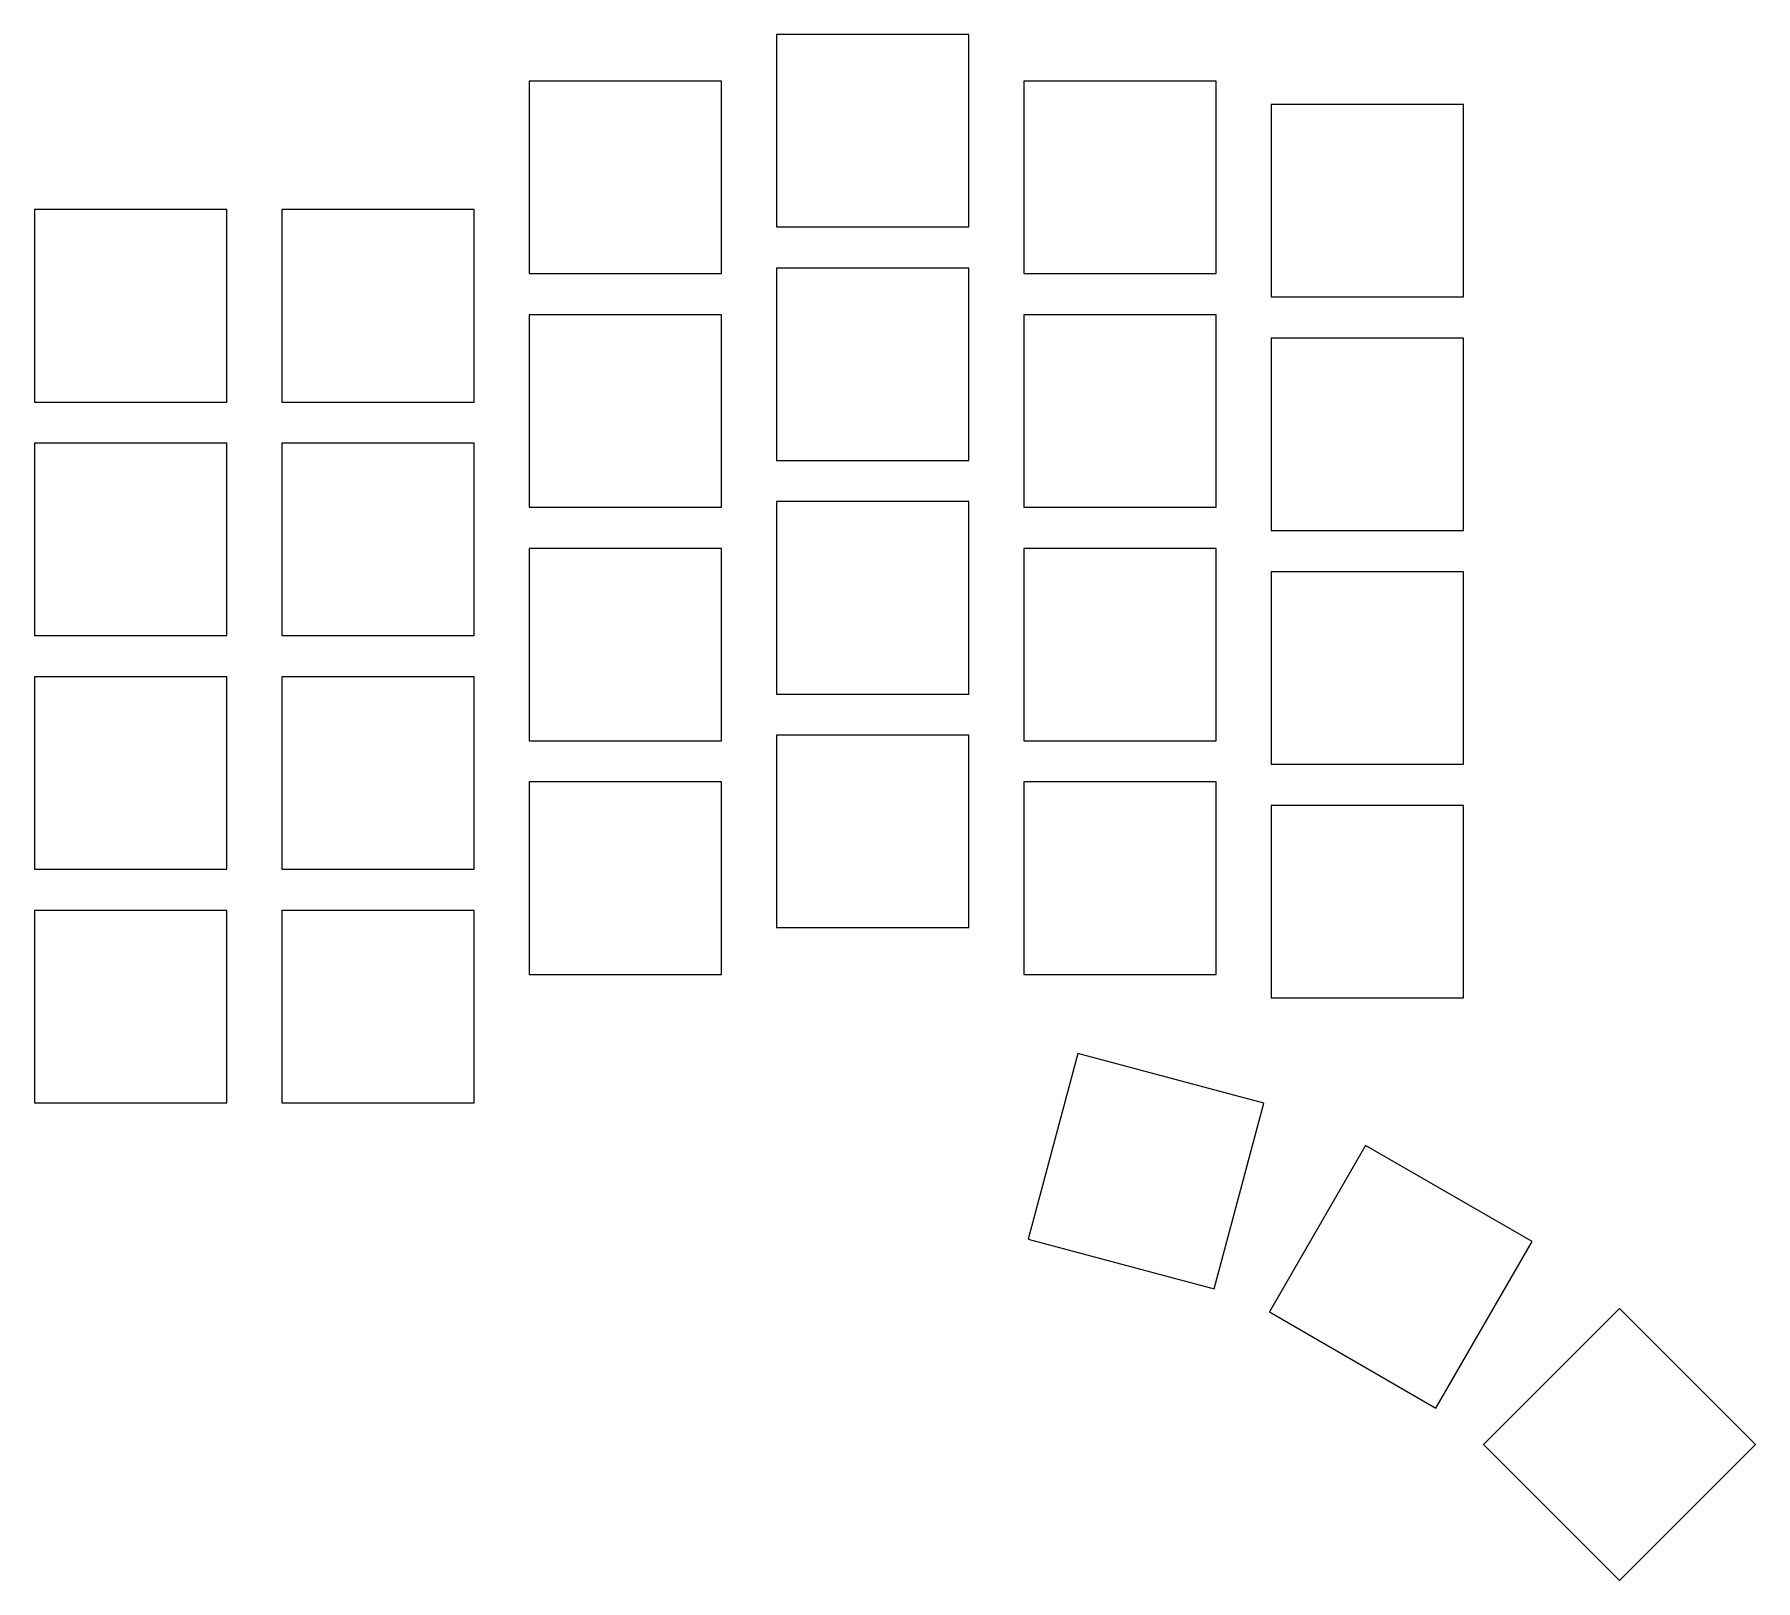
# Model space of a CAD drawing. Header units: millimetres. Extents: x 43 to 168, y -192 to -79.
import ezdxf

# ---------------------------------------------------------------- set-up
doc = ezdxf.new("R2010")
doc.units = ezdxf.units.MM

msp = doc.modelspace()

# ---------------------------------------------------------------- linework, layer by layer
for p, q in [((111, -79.25), (97, -79.25)), ((97, -79.25), (97, -93.25)), ((111, -93.25), (111, -79.25)), ((93, -82.65), (79, -82.65)), ((79, -82.65), (79, -96.65)), ((93, -96.65), (93, -82.65)), ((129, -82.65), (115, -82.65)), ((115, -82.65), (115, -96.65)), ((129, -96.65), (129, -82.65)), ((147, -84.35), (133, -84.35)), ((133, -84.35), (133, -98.35)), ((147, -98.35), (147, -84.35)), ((57, -92), (43, -92)), ((43, -92), (43, -106)), ((57, -106), (57, -92)), ((75, -92), (61, -92)), ((61, -92), (61, -106)), ((75, -106), (75, -92)), ((97, -93.25), (111, -93.25)), ((111, -96.25), (97, -96.25)), ((97, -96.25), (97, -110.25)), ((111, -110.25), (111, -96.25)), ((79, -96.65), (93, -96.65)), ((115, -96.65), (129, -96.65)), ((133, -98.35), (147, -98.35)), ((93, -99.65), (79, -99.65)), ((79, -99.65), (79, -113.65)), ((93, -113.65), (93, -99.65)), ((129, -99.65), (115, -99.65)), ((115, -99.65), (115, -113.65)), ((129, -113.65), (129, -99.65)), ((147, -101.35), (133, -101.35)), ((133, -101.35), (133, -115.35)), ((147, -115.35), (147, -101.35)), ((43, -106), (57, -106)), ((61, -106), (75, -106)), ((57, -109), (43, -109)), ((43, -109), (43, -123)), ((57, -123), (57, -109)), ((75, -109), (61, -109)), ((61, -109), (61, -123)), ((75, -123), (75, -109)), ((97, -110.25), (111, -110.25)), ((79, -113.65), (93, -113.65)), ((111, -113.25), (97, -113.25)), ((97, -113.25), (97, -127.25)), ((111, -127.25), (111, -113.25)), ((115, -113.65), (129, -113.65)), ((133, -115.35), (147, -115.35)), ((93, -116.65), (79, -116.65)), ((79, -116.65), (79, -130.65)), ((93, -130.65), (93, -116.65)), ((129, -116.65), (115, -116.65)), ((115, -116.65), (115, -130.65)), ((129, -130.65), (129, -116.65)), ((147, -118.35), (133, -118.35)), ((133, -118.35), (133, -132.35)), ((147, -132.35), (147, -118.35)), ((43, -123), (57, -123)), ((61, -123), (75, -123)), ((57, -126), (43, -126)), ((43, -126), (43, -140)), ((57, -140), (57, -126)), ((75, -126), (61, -126)), ((61, -126), (61, -140)), ((75, -140), (75, -126)), ((97, -127.25), (111, -127.25)), ((111, -130.25), (97, -130.25)), ((97, -130.25), (97, -144.25)), ((111, -144.25), (111, -130.25)), ((79, -130.65), (93, -130.65)), ((115, -130.65), (129, -130.65)), ((133, -132.35), (147, -132.35)), ((93, -133.65), (79, -133.65)), ((79, -133.65), (79, -147.65)), ((93, -147.65), (93, -133.65)), ((129, -133.65), (115, -133.65)), ((115, -133.65), (115, -147.65)), ((129, -147.65), (129, -133.65)), ((147, -135.35), (133, -135.35)), ((133, -135.35), (133, -149.35)), ((147, -149.35), (147, -135.35)), ((43, -140), (57, -140)), ((61, -140), (75, -140)), ((57, -143), (43, -143)), ((43, -143), (43, -157)), ((57, -157), (57, -143)), ((75, -143), (61, -143)), ((61, -143), (61, -157)), ((75, -157), (75, -143)), ((97, -144.25), (111, -144.25)), ((79, -147.65), (93, -147.65)), ((115, -147.65), (129, -147.65)), ((133, -149.35), (147, -149.35)), ((118.94, -153.4), (115.32, -166.92)), ((132.47, -157.02), (118.94, -153.4)), ((43, -157), (57, -157)), ((61, -157), (75, -157)), ((128.84, -170.54), (132.47, -157.02)), ((139.87, -160.09), (132.87, -172.21)), ((151.99, -167.09), (139.87, -160.09)), ((115.32, -166.92), (128.84, -170.54)), ((144.99, -179.21), (151.99, -167.09)), ((132.87, -172.21), (144.99, -179.21)), ((158.35, -171.96), (148.45, -181.86)), ((168.25, -181.86), (158.35, -171.96)), ((148.45, -181.86), (158.35, -191.76)), ((158.35, -191.76), (168.25, -181.86))]:
    msp.add_line(p, q)

doc.saveas('drawing.dxf')
